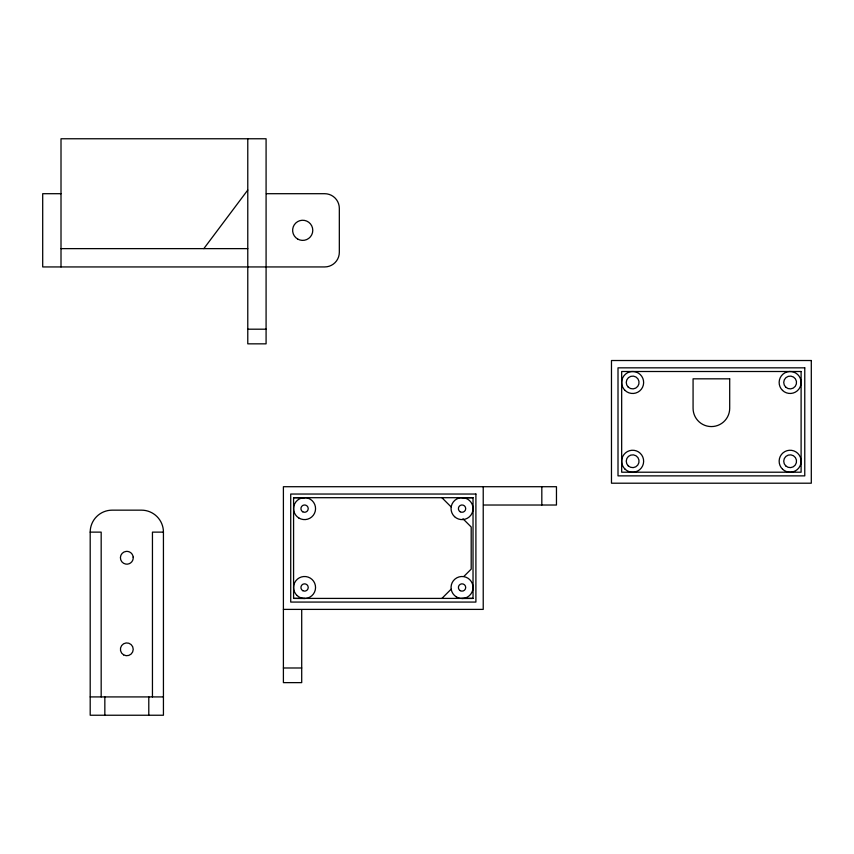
<?xml version="1.0" encoding="UTF-8"?>
<svg xmlns="http://www.w3.org/2000/svg" width="854" height="854" viewBox="0 0 854 854"><rect width="100%" height="100%" fill="white"/><g stroke="black" fill="none" stroke-linecap="round" stroke-linejoin="round"><path stroke-width="1.28" d="M203.828 248.631L247.777 190.036M441.902 598.408L451.061 589.249M463.871 576.439L471.194 569.116L471.194 526.993L462.964 518.762M304.921 598.462L293.584 598.408L293.584 497.701L304.921 497.647M461.694 598.462L473.031 598.408L473.031 497.701L461.694 497.647M61.008 193.698L42.7 193.698L42.7 266.939L266.085 266.939M266.395 193.698L324.68 193.698A14.646 14.646 0 0 1 339.326 208.344L339.326 252.293A14.646 14.646 0 0 1 324.68 266.939L266.395 266.939M61.008 248.631L247.777 248.631M247.777 329.196L266.085 329.196M293.584 497.701L473.031 497.701M483.535 505.024L556.466 505.024L556.466 486.716L283.4 486.716L283.4 682.634L301.708 682.634L301.708 609.703M90.193 532.127A21.969 21.969 0 0 1 112.173 510.158L141.465 510.158A21.969 21.969 0 0 1 163.434 532.127L163.434 715.236L90.193 715.236L90.193 532.127L101.178 532.127L101.178 696.917M163.434 532.127L152.45 532.127L152.45 696.917M293.584 598.408L473.031 598.408M283.4 609.393L483.225 609.393L483.225 486.716M283.4 667.988L301.708 667.988M90.193 696.917L163.434 696.917M441.902 497.701L451.061 506.86M541.82 486.716L541.82 505.024M247.777 138.764L247.777 343.842L266.085 343.842L266.085 138.764L61.008 138.764L61.008 266.939M148.788 696.917L148.788 715.236M104.839 696.917L104.839 715.236M729.7 378.824L729.7 408.404A18.308 18.308 0 0 1 711.243 426.573A18.308 18.308 0 0 1 693.074 408.127L693.074 378.824L729.7 378.824M133.192 557.15L133.139 558.826A6.405 6.405 0 0 1 127.427 564.142L125.751 564.078A6.405 6.405 0 0 1 126.211 551.385L127.876 551.438A6.405 6.405 0 0 1 133.192 557.15M811.3 360.516L611.475 360.516L611.475 483.204L811.3 483.204L811.3 360.516M804.767 367.839L618.008 367.839L618.008 475.87L804.767 475.87L804.767 367.839M801.105 371.501L621.669 371.501L621.669 472.209L801.105 472.209L801.105 371.501M475.902 494.039L290.723 494.039L290.723 602.07L475.902 602.07L475.902 494.039M785.744 387.161A6.405 6.405 0 0 0 796.366 383.948A6.405 6.405 0 0 0 788.274 376.358A6.405 6.405 0 0 0 785.744 387.161M782.542 390.438A10.985 10.985 0 0 0 800.796 385.09A10.985 10.985 0 0 0 787.036 371.949A10.985 10.985 0 0 0 782.542 390.438M628.266 387.161A6.405 6.405 0 0 0 638.888 383.948A6.405 6.405 0 0 0 630.796 376.358A6.405 6.405 0 0 0 628.266 387.161M625.064 390.438A10.985 10.985 0 0 0 643.329 385.09A10.985 10.985 0 0 0 629.558 371.949A10.985 10.985 0 0 0 625.064 390.438M785.744 465.9A6.405 6.405 0 0 0 796.366 462.687A6.405 6.405 0 0 0 788.274 455.097A6.405 6.405 0 0 0 785.744 465.9M782.542 469.177A10.985 10.985 0 0 0 800.796 463.829A10.985 10.985 0 0 0 787.036 450.688A10.985 10.985 0 0 0 782.542 469.177M628.266 465.9A6.405 6.405 0 0 0 638.888 462.687A6.405 6.405 0 0 0 630.796 455.097A6.405 6.405 0 0 0 628.266 465.9M625.064 469.177A10.985 10.985 0 0 0 643.329 463.829A10.985 10.985 0 0 0 629.558 450.688A10.985 10.985 0 0 0 625.064 469.177M460.221 511.792A3.662 3.662 0 0 0 465.708 508.621A3.662 3.662 0 0 0 460.221 505.451A3.662 3.662 0 0 0 460.221 511.792M454.531 516.638A10.985 10.985 0 0 0 472.753 511.119A10.985 10.985 0 0 0 458.865 498.106A10.985 10.985 0 0 0 454.531 516.638M302.743 511.792A3.662 3.662 0 0 0 308.23 508.621A3.662 3.662 0 0 0 302.743 505.451A3.662 3.662 0 0 0 302.743 511.792M298.772 517.951A10.985 10.985 0 0 0 315.553 508.973A10.985 10.985 0 0 0 299.38 498.939A10.985 10.985 0 0 0 298.772 517.951M460.221 590.658A3.662 3.662 0 0 0 465.708 587.488A3.662 3.662 0 0 0 460.221 584.317A3.662 3.662 0 0 0 460.221 590.658M456.249 596.818A10.985 10.985 0 0 0 473.031 587.84A10.985 10.985 0 0 0 456.869 577.795A10.985 10.985 0 0 0 456.249 596.818M302.743 590.658A3.662 3.662 0 0 0 308.23 587.488A3.662 3.662 0 0 0 302.743 584.317A3.662 3.662 0 0 0 302.743 590.658M297.053 595.505A10.985 10.985 0 0 0 315.265 589.986A10.985 10.985 0 0 0 301.387 576.973A10.985 10.985 0 0 0 297.053 595.505M123.616 654.869A6.405 6.405 0 0 0 133.224 649.318A6.405 6.405 0 0 0 123.616 643.767A6.405 6.405 0 0 0 123.616 654.869M297.672 239.045A10.067 10.067 0 0 0 312.777 230.324A10.067 10.067 0 0 0 297.672 221.602A10.067 10.067 0 0 0 297.672 239.045"/></g></svg>
